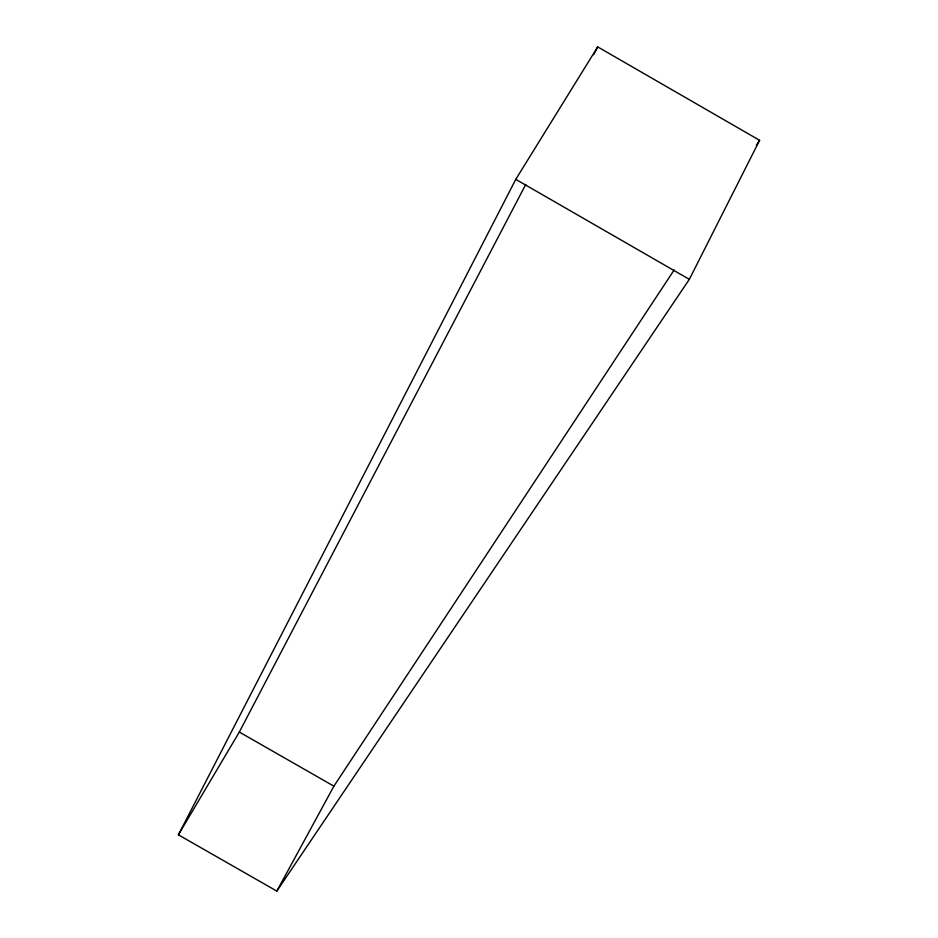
<?xml version="1.0" encoding="UTF-8"?>
<svg xmlns="http://www.w3.org/2000/svg" width="938" height="938" viewBox="0 0 938 938"><rect width="100%" height="100%" fill="white"/><g stroke="black" fill="none" stroke-linecap="round" stroke-linejoin="round"><path stroke-width="1.41" d="M689.336 279.348L759.604 140.313L597.705 46.9L515.771 179.357L178.396 834.832L276.827 891.1L689.336 279.348L515.771 179.357M178.396 834.832L239.319 732.05L525.761 184.446M593.637 54.685L597.705 46.9M276.827 891.1L333.893 786.173L674.141 269.98M756.38 145.214L759.604 140.313M239.319 732.05L333.893 786.173"/></g></svg>
